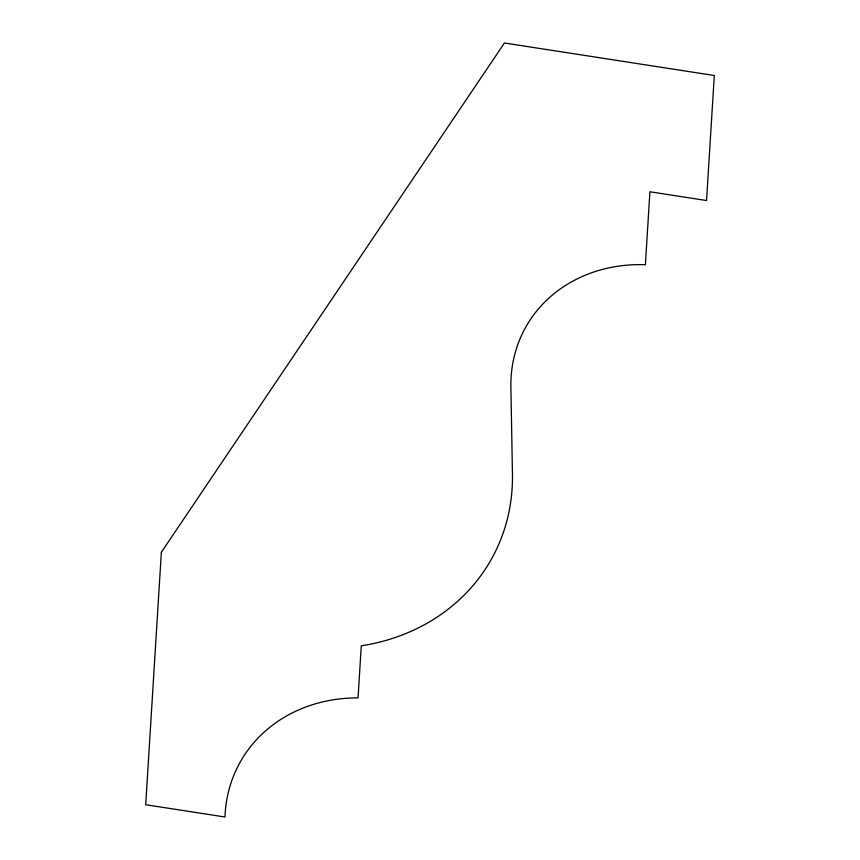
<?xml version="1.0" encoding="UTF-8"?>
<svg xmlns="http://www.w3.org/2000/svg" width="860" height="860" viewBox="0 0 860 860"><rect width="100%" height="100%" fill="white"/><g stroke="black" fill="none" stroke-linecap="round" stroke-linejoin="round"><path stroke-width="1.29" d="M161.357 552.249L145.695 804.724L224.987 817A152.94 134.149 28.5 0 1 358.05 697.901L361.275 645.806A211.882 185.846 28.5 0 0 512.452 474.064L510.894 387.054A148.92 130.623 28.5 0 1 645.387 264.708L649.913 191.769L706.544 200.541L714.305 75.508L504.444 43L161.357 552.249"/></g></svg>
